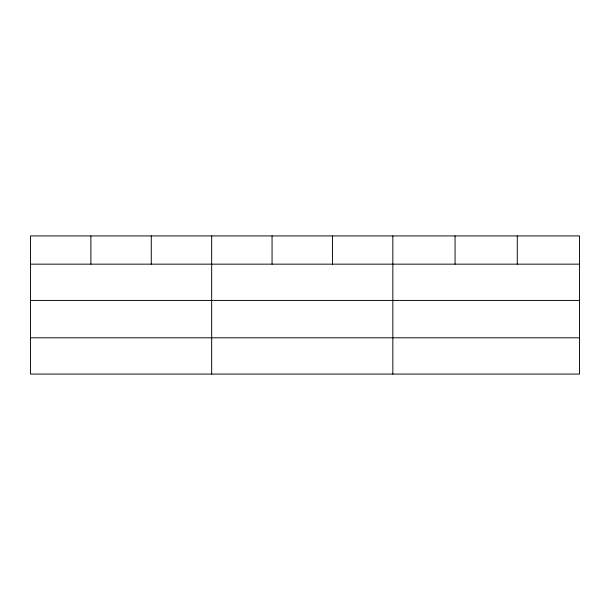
<?xml version="1.0" encoding="UTF-8"?>
<svg xmlns="http://www.w3.org/2000/svg" width="610" height="610" viewBox="0 0 610 610"><rect width="100%" height="100%" fill="white"/><g stroke="black" fill="none" stroke-linecap="round" stroke-linejoin="round"><path stroke-width="0.91" d="M579.5 300.425L579.5 235.925L30.5 235.925L30.5 374.075L579.5 374.075L579.5 300.425L30.5 300.425M30.5 264.153L579.5 264.153M30.5 337.803L579.5 337.803M517.28 235.925L517.28 264.153M455.06 235.925L455.06 264.153M392.84 235.925L392.84 374.075M332.45 235.925L332.45 264.153M272.06 235.925L272.06 264.153M211.67 235.925L211.67 374.075M151.28 235.925L151.28 264.153M90.89 235.925L90.89 264.153"/></g></svg>
